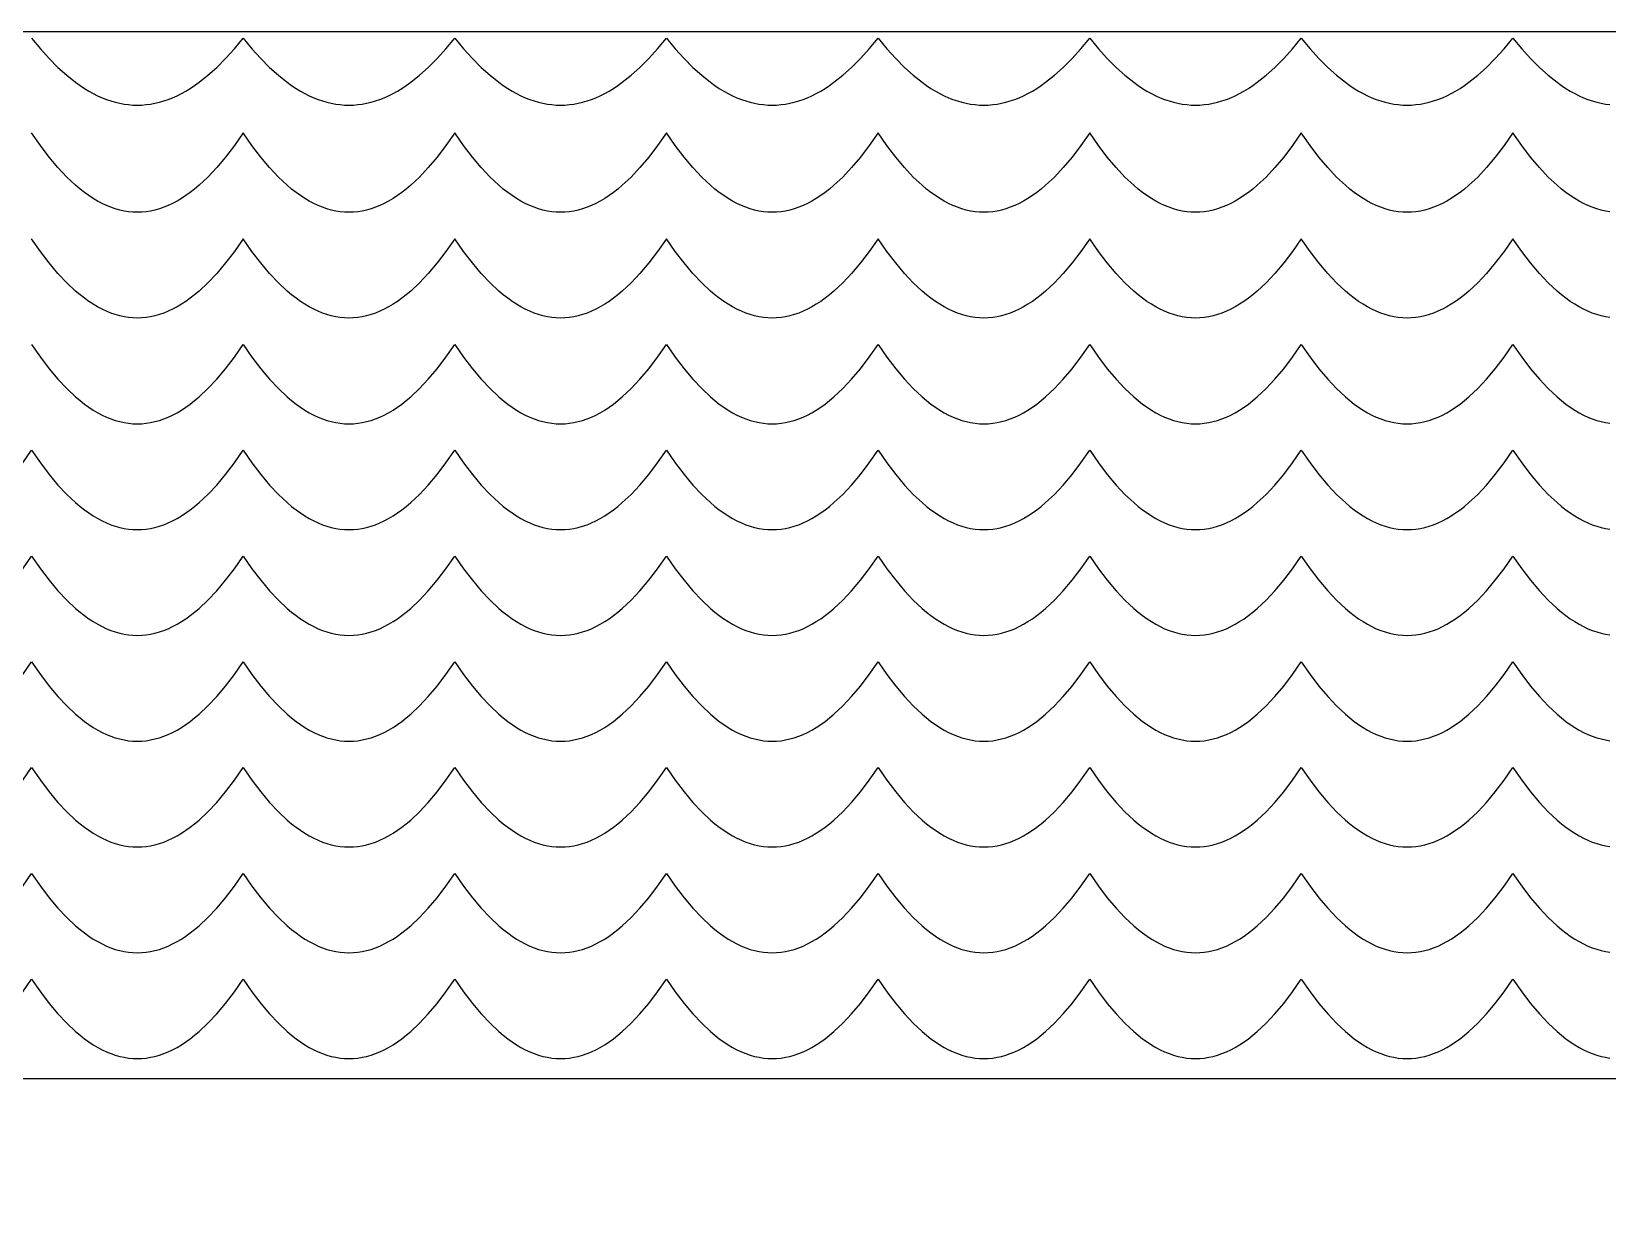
# Model space of a CAD drawing. Extents: x -831 to 1547, y -1426 to -385.
# Drawn here: x 133.8 to 200.9, y -806.3 to -755.9 of the extents above; entities that cross this region are included whole.
import ezdxf

# ---------------------------------------------------------------- set-up
doc = ezdxf.new("R2010")
doc.units = 0
doc.layers.add('CUT', color=18, linetype='CONTINUOUS')
doc.layers.add('ENGRAVE', color=1, linetype='CONTINUOUS')

msp = doc.modelspace()

# ---------------------------------------------------------------- linework, layer by layer
at = {"layer": 'CUT'}
msp.add_lwpolyline([(133.842, -800.452), (93.642, -800.452), (66.842, -800.452), (23.183, -800.452), (13.242, -806.259), (-67.158, -806.259), (-67.158, -755.894), (133.842, -755.894), (334.842, -755.894), (334.842, -806.26), (254.442, -806.259), (244.501, -800.452), (200.842, -800.452), (174.042, -800.452)], close=True, dxfattribs=at)
at = {"layer": 'ENGRAVE'}
for points in [[(133.842, -756.172), (134.217, -756.628), (134.592, -757.044), (134.967, -757.421), (135.342, -757.758), (135.717, -758.055), (135.904, -758.189), (136.092, -758.313), (136.279, -758.427), (136.467, -758.531), (136.654, -758.625), (136.842, -758.709), (137.029, -758.783), (137.217, -758.848), (137.404, -758.902), (137.592, -758.947), (137.779, -758.982), (137.967, -759.006), (138.154, -759.021), (138.342, -759.026), (138.529, -759.021), (138.717, -759.006), (138.904, -758.982), (139.092, -758.947), (139.279, -758.902), (139.467, -758.848), (139.654, -758.783), (139.842, -758.709), (140.029, -758.625), (140.217, -758.531), (140.404, -758.427), (140.592, -758.313), (140.779, -758.189), (140.967, -758.055), (141.342, -757.758), (141.717, -757.421), (142.092, -757.044), (142.467, -756.628), (142.842, -756.172), (143.217, -756.628), (143.592, -757.044), (143.967, -757.421), (144.342, -757.758), (144.717, -758.055), (144.904, -758.189), (145.092, -758.313), (145.279, -758.427), (145.467, -758.531), (145.654, -758.625), (145.842, -758.709), (146.029, -758.783), (146.217, -758.848), (146.404, -758.902), (146.592, -758.947), (146.779, -758.982), (146.967, -759.006), (147.154, -759.021), (147.342, -759.026), (147.529, -759.021), (147.717, -759.006), (147.904, -758.982), (148.092, -758.947), (148.279, -758.902), (148.467, -758.848), (148.654, -758.783), (148.842, -758.709), (149.029, -758.625), (149.217, -758.531), (149.404, -758.427), (149.592, -758.313), (149.779, -758.189), (149.967, -758.055), (150.342, -757.758), (150.717, -757.421), (151.092, -757.044), (151.467, -756.628), (151.842, -756.172), (152.217, -756.628), (152.592, -757.044), (152.967, -757.421), (153.342, -757.758), (153.717, -758.055), (153.904, -758.189), (154.092, -758.313), (154.279, -758.427), (154.467, -758.531), (154.654, -758.625), (154.842, -758.709), (155.029, -758.783), (155.217, -758.848), (155.404, -758.902), (155.592, -758.947), (155.779, -758.982), (155.967, -759.006), (156.154, -759.021), (156.342, -759.026), (156.529, -759.021), (156.717, -759.006), (156.904, -758.982), (157.092, -758.947), (157.279, -758.902), (157.467, -758.848), (157.654, -758.783), (157.842, -758.709), (158.029, -758.625), (158.217, -758.531), (158.404, -758.427), (158.592, -758.313), (158.779, -758.189), (158.967, -758.055), (159.342, -757.758), (159.717, -757.421), (160.092, -757.044), (160.467, -756.628), (160.842, -756.172), (161.217, -756.628), (161.592, -757.044), (161.967, -757.421), (162.342, -757.758), (162.717, -758.055), (162.904, -758.189), (163.092, -758.313), (163.279, -758.427), (163.467, -758.531), (163.654, -758.625), (163.842, -758.709), (164.029, -758.783), (164.217, -758.848), (164.404, -758.902), (164.592, -758.947), (164.779, -758.982), (164.967, -759.006), (165.154, -759.021), (165.342, -759.026), (165.529, -759.021), (165.717, -759.006), (165.904, -758.982), (166.092, -758.947), (166.279, -758.902), (166.467, -758.848), (166.654, -758.783), (166.842, -758.709), (167.029, -758.625), (167.217, -758.531), (167.404, -758.427), (167.592, -758.313), (167.779, -758.189), (167.967, -758.055), (168.342, -757.758), (168.717, -757.421), (169.092, -757.044), (169.467, -756.628), (169.842, -756.172), (170.217, -756.628), (170.592, -757.044), (170.967, -757.421), (171.342, -757.758), (171.717, -758.055), (171.904, -758.189), (172.092, -758.313), (172.279, -758.427), (172.467, -758.531), (172.654, -758.625), (172.842, -758.709), (173.029, -758.783), (173.217, -758.848), (173.404, -758.902), (173.592, -758.947), (173.779, -758.982), (173.967, -759.006), (174.154, -759.021), (174.342, -759.026), (174.529, -759.021), (174.717, -759.006), (174.904, -758.982), (175.092, -758.947), (175.279, -758.902), (175.467, -758.848), (175.654, -758.783), (175.842, -758.709), (176.029, -758.625), (176.217, -758.531), (176.404, -758.427), (176.592, -758.313), (176.779, -758.189), (176.967, -758.055), (177.342, -757.758), (177.717, -757.421), (178.092, -757.044), (178.467, -756.628), (178.842, -756.172), (179.217, -756.628), (179.592, -757.044), (179.967, -757.421), (180.342, -757.758), (180.717, -758.055), (180.904, -758.189), (181.092, -758.313), (181.279, -758.427), (181.467, -758.531), (181.654, -758.625), (181.842, -758.709), (182.029, -758.783), (182.217, -758.848), (182.404, -758.902), (182.592, -758.947), (182.779, -758.982), (182.967, -759.006), (183.154, -759.021), (183.342, -759.026), (183.529, -759.021), (183.717, -759.006), (183.904, -758.982), (184.092, -758.947), (184.279, -758.902), (184.467, -758.848), (184.654, -758.783), (184.842, -758.709), (185.029, -758.625), (185.217, -758.531), (185.404, -758.427), (185.592, -758.313), (185.779, -758.189), (185.967, -758.055), (186.342, -757.758), (186.717, -757.421), (187.092, -757.044), (187.467, -756.628), (187.842, -756.172), (188.217, -756.628), (188.592, -757.044), (188.967, -757.421), (189.342, -757.758), (189.717, -758.055), (189.904, -758.189), (190.092, -758.313), (190.279, -758.427), (190.467, -758.531), (190.654, -758.625), (190.842, -758.709), (191.029, -758.783), (191.217, -758.848), (191.404, -758.902), (191.592, -758.947), (191.779, -758.982), (191.967, -759.006), (192.154, -759.021), (192.342, -759.026), (192.529, -759.021), (192.717, -759.006), (192.904, -758.982), (193.092, -758.947), (193.279, -758.902), (193.467, -758.848), (193.654, -758.783), (193.842, -758.709), (194.029, -758.625), (194.217, -758.531), (194.404, -758.427), (194.592, -758.313), (194.779, -758.189), (194.967, -758.055), (195.342, -757.758), (195.717, -757.421), (196.092, -757.044), (196.467, -756.628), (196.842, -756.172), (197.217, -756.628), (197.592, -757.044), (197.967, -757.421), (198.342, -757.758), (198.717, -758.055), (198.904, -758.189), (199.092, -758.313), (199.279, -758.427), (199.467, -758.531), (199.654, -758.625), (199.842, -758.709), (200.029, -758.783), (200.217, -758.848), (200.404, -758.902), (200.592, -758.947), (200.779, -758.982), (200.967, -759.006)], [(200.967, -763.561), (200.779, -763.531), (200.592, -763.49), (200.404, -763.437), (200.217, -763.373), (200.029, -763.297), (199.842, -763.209), (199.654, -763.109), (199.467, -762.998), (199.279, -762.875), (199.092, -762.74), (198.904, -762.594), (198.717, -762.436), (198.342, -762.084), (197.967, -761.686), (197.592, -761.24), (197.217, -760.748), (196.842, -760.209), (196.467, -760.748), (196.092, -761.24), (195.717, -761.686), (195.342, -762.084), (194.967, -762.436), (194.779, -762.594), (194.592, -762.74), (194.404, -762.875), (194.217, -762.998), (194.029, -763.109), (193.842, -763.209), (193.654, -763.297), (193.467, -763.373), (193.279, -763.437), (193.092, -763.49), (192.904, -763.531), (192.717, -763.561), (192.529, -763.578), (192.342, -763.584), (192.154, -763.578), (191.967, -763.561), (191.779, -763.531), (191.592, -763.49), (191.404, -763.437), (191.217, -763.373), (191.029, -763.297), (190.842, -763.209), (190.654, -763.109), (190.467, -762.998), (190.279, -762.875), (190.092, -762.74), (189.904, -762.594), (189.717, -762.436), (189.342, -762.084), (188.967, -761.686), (188.592, -761.24), (188.217, -760.748), (187.842, -760.209), (187.467, -760.748), (187.092, -761.24), (186.717, -761.686), (186.342, -762.084), (185.967, -762.436), (185.779, -762.594), (185.592, -762.74), (185.404, -762.875), (185.217, -762.998), (185.029, -763.109), (184.842, -763.209), (184.654, -763.297), (184.467, -763.373), (184.279, -763.438), (184.092, -763.49), (183.904, -763.531), (183.717, -763.561), (183.529, -763.578), (183.342, -763.584), (183.154, -763.578), (182.967, -763.561), (182.779, -763.531), (182.592, -763.49), (182.404, -763.438), (182.217, -763.373), (182.029, -763.297), (181.842, -763.209), (181.654, -763.109), (181.467, -762.998), (181.279, -762.875), (181.092, -762.74), (180.904, -762.594), (180.717, -762.436), (180.342, -762.084), (179.967, -761.686), (179.592, -761.24), (179.217, -760.748), (178.842, -760.209), (178.467, -760.748), (178.092, -761.24), (177.717, -761.686), (177.342, -762.084), (176.967, -762.436), (176.779, -762.594), (176.592, -762.74), (176.404, -762.875), (176.217, -762.998), (176.029, -763.109), (175.842, -763.209), (175.654, -763.297), (175.467, -763.373), (175.279, -763.438), (175.092, -763.49), (174.904, -763.531), (174.717, -763.561), (174.529, -763.578), (174.342, -763.584), (174.154, -763.578), (173.967, -763.561), (173.779, -763.531), (173.592, -763.49), (173.404, -763.438), (173.217, -763.373), (173.029, -763.297), (172.842, -763.209), (172.654, -763.109), (172.467, -762.998), (172.279, -762.875), (172.092, -762.74), (171.904, -762.594), (171.717, -762.436), (171.342, -762.084), (170.967, -761.686), (170.592, -761.24), (170.217, -760.748), (169.842, -760.209), (169.467, -760.748), (169.092, -761.24), (168.717, -761.686), (168.342, -762.084), (167.967, -762.436), (167.779, -762.594), (167.592, -762.74), (167.404, -762.875), (167.217, -762.998), (167.029, -763.109), (166.842, -763.209), (166.654, -763.297), (166.467, -763.373), (166.279, -763.438), (166.092, -763.49), (165.904, -763.531), (165.717, -763.561), (165.529, -763.578), (165.342, -763.584), (165.154, -763.578), (164.967, -763.561), (164.779, -763.531), (164.592, -763.49), (164.404, -763.438), (164.217, -763.373), (164.029, -763.297), (163.842, -763.209), (163.654, -763.109), (163.467, -762.998), (163.279, -762.875), (163.092, -762.74), (162.904, -762.594), (162.717, -762.436), (162.342, -762.084), (161.967, -761.686), (161.592, -761.24), (161.217, -760.748), (160.842, -760.209), (160.467, -760.748), (160.092, -761.24), (159.717, -761.686), (159.342, -762.084), (158.967, -762.436), (158.779, -762.594), (158.592, -762.74), (158.404, -762.875), (158.217, -762.998), (158.029, -763.109), (157.842, -763.209), (157.654, -763.297), (157.467, -763.373), (157.279, -763.438), (157.092, -763.49), (156.904, -763.531), (156.717, -763.561), (156.529, -763.578), (156.342, -763.584), (156.154, -763.578), (155.967, -763.561), (155.779, -763.531), (155.592, -763.49), (155.404, -763.438), (155.217, -763.373), (155.029, -763.297), (154.842, -763.209), (154.654, -763.109), (154.467, -762.998), (154.279, -762.875), (154.092, -762.74), (153.904, -762.594), (153.717, -762.436), (153.342, -762.084), (152.967, -761.686), (152.592, -761.24), (152.217, -760.748), (151.842, -760.209), (151.467, -760.748), (151.092, -761.24), (150.717, -761.686), (150.342, -762.084), (149.967, -762.436), (149.779, -762.594), (149.592, -762.74), (149.404, -762.875), (149.217, -762.998), (149.029, -763.109), (148.842, -763.209), (148.654, -763.297), (148.467, -763.373), (148.279, -763.438), (148.092, -763.49), (147.904, -763.531), (147.717, -763.561), (147.529, -763.578), (147.342, -763.584), (147.154, -763.578), (146.967, -763.561), (146.779, -763.531), (146.592, -763.49), (146.404, -763.438), (146.217, -763.373), (146.029, -763.297), (145.842, -763.209), (145.654, -763.109), (145.467, -762.998), (145.279, -762.875), (145.092, -762.74), (144.904, -762.594), (144.717, -762.436), (144.342, -762.084), (143.967, -761.686), (143.592, -761.24), (143.217, -760.748), (142.842, -760.209), (142.467, -760.748), (142.092, -761.24), (141.717, -761.686), (141.342, -762.084), (140.967, -762.436), (140.779, -762.594), (140.592, -762.74), (140.404, -762.875), (140.217, -762.998), (140.029, -763.109), (139.842, -763.209), (139.654, -763.297), (139.467, -763.373), (139.279, -763.438), (139.092, -763.49), (138.904, -763.531), (138.717, -763.561), (138.529, -763.578), (138.342, -763.584), (138.154, -763.578), (137.967, -763.561), (137.779, -763.531), (137.592, -763.49), (137.404, -763.438), (137.217, -763.373), (137.029, -763.297), (136.842, -763.209), (136.654, -763.109), (136.467, -762.998), (136.279, -762.875), (136.092, -762.74), (135.904, -762.594), (135.717, -762.436), (135.342, -762.084), (134.967, -761.686), (134.592, -761.24), (134.217, -760.748), (133.842, -760.209)], [(200.967, -768.061), (200.779, -768.031), (200.592, -767.99), (200.404, -767.937), (200.217, -767.873), (200.029, -767.797), (199.842, -767.709), (199.654, -767.609), (199.467, -767.498), (199.279, -767.375), (199.092, -767.24), (198.904, -767.094), (198.717, -766.936), (198.342, -766.584), (197.967, -766.186), (197.592, -765.74), (197.217, -765.248), (196.842, -764.709), (196.467, -765.248), (196.092, -765.74), (195.717, -766.186), (195.342, -766.584), (194.967, -766.936), (194.779, -767.094), (194.592, -767.24), (194.404, -767.375), (194.217, -767.498), (194.029, -767.609), (193.842, -767.709), (193.654, -767.797), (193.467, -767.873), (193.279, -767.937), (193.092, -767.99), (192.904, -768.031), (192.717, -768.061), (192.529, -768.078), (192.342, -768.084), (192.154, -768.078), (191.967, -768.061), (191.779, -768.031), (191.592, -767.99), (191.404, -767.937), (191.217, -767.873), (191.029, -767.797), (190.842, -767.709), (190.654, -767.609), (190.467, -767.498), (190.279, -767.375), (190.092, -767.24), (189.904, -767.094), (189.717, -766.936), (189.342, -766.584), (188.967, -766.186), (188.592, -765.74), (188.217, -765.248), (187.842, -764.709), (187.467, -765.248), (187.092, -765.74), (186.717, -766.186), (186.342, -766.584), (185.967, -766.936), (185.779, -767.094), (185.592, -767.24), (185.404, -767.375), (185.217, -767.498), (185.029, -767.609), (184.842, -767.709), (184.654, -767.797), (184.467, -767.873), (184.279, -767.938), (184.092, -767.99), (183.904, -768.031), (183.717, -768.061), (183.529, -768.078), (183.342, -768.084), (183.154, -768.078), (182.967, -768.061), (182.779, -768.031), (182.592, -767.99), (182.404, -767.938), (182.217, -767.873), (182.029, -767.797), (181.842, -767.709), (181.654, -767.609), (181.467, -767.498), (181.279, -767.375), (181.092, -767.24), (180.904, -767.094), (180.717, -766.936), (180.342, -766.584), (179.967, -766.186), (179.592, -765.74), (179.217, -765.248), (178.842, -764.709), (178.467, -765.248), (178.092, -765.74), (177.717, -766.186), (177.342, -766.584), (176.967, -766.936), (176.779, -767.094), (176.592, -767.24), (176.404, -767.375), (176.217, -767.498), (176.029, -767.609), (175.842, -767.709), (175.654, -767.797), (175.467, -767.873), (175.279, -767.938), (175.092, -767.99), (174.904, -768.031), (174.717, -768.061), (174.529, -768.078), (174.342, -768.084), (174.154, -768.078), (173.967, -768.061), (173.779, -768.031), (173.592, -767.99), (173.404, -767.938), (173.217, -767.873), (173.029, -767.797), (172.842, -767.709), (172.654, -767.609), (172.467, -767.498), (172.279, -767.375), (172.092, -767.24), (171.904, -767.094), (171.717, -766.936), (171.342, -766.584), (170.967, -766.186), (170.592, -765.74), (170.217, -765.248), (169.842, -764.709), (169.467, -765.248), (169.092, -765.74), (168.717, -766.186), (168.342, -766.584), (167.967, -766.936), (167.779, -767.094), (167.592, -767.24), (167.404, -767.375), (167.217, -767.498), (167.029, -767.609), (166.842, -767.709), (166.654, -767.797), (166.467, -767.873), (166.279, -767.938), (166.092, -767.99), (165.904, -768.031), (165.717, -768.061), (165.529, -768.078), (165.342, -768.084), (165.154, -768.078), (164.967, -768.061), (164.779, -768.031), (164.592, -767.99), (164.404, -767.938), (164.217, -767.873), (164.029, -767.797), (163.842, -767.709), (163.654, -767.609), (163.467, -767.498), (163.279, -767.375), (163.092, -767.24), (162.904, -767.094), (162.717, -766.936), (162.342, -766.584), (161.967, -766.186), (161.592, -765.74), (161.217, -765.248), (160.842, -764.709), (160.467, -765.248), (160.092, -765.74), (159.717, -766.186), (159.342, -766.584), (158.967, -766.936), (158.779, -767.094), (158.592, -767.24), (158.404, -767.375), (158.217, -767.498), (158.029, -767.609), (157.842, -767.709), (157.654, -767.797), (157.467, -767.873), (157.279, -767.938), (157.092, -767.99), (156.904, -768.031), (156.717, -768.061), (156.529, -768.078), (156.342, -768.084), (156.154, -768.078), (155.967, -768.061), (155.779, -768.031), (155.592, -767.99), (155.404, -767.938), (155.217, -767.873), (155.029, -767.797), (154.842, -767.709), (154.654, -767.609), (154.467, -767.498), (154.279, -767.375), (154.092, -767.24), (153.904, -767.094), (153.717, -766.936), (153.342, -766.584), (152.967, -766.186), (152.592, -765.74), (152.217, -765.248), (151.842, -764.709), (151.467, -765.248), (151.092, -765.74), (150.717, -766.186), (150.342, -766.584), (149.967, -766.936), (149.779, -767.094), (149.592, -767.24), (149.404, -767.375), (149.217, -767.498), (149.029, -767.609), (148.842, -767.709), (148.654, -767.797), (148.467, -767.873), (148.279, -767.938), (148.092, -767.99), (147.904, -768.031), (147.717, -768.061), (147.529, -768.078), (147.342, -768.084), (147.154, -768.078), (146.967, -768.061), (146.779, -768.031), (146.592, -767.99), (146.404, -767.938), (146.217, -767.873), (146.029, -767.797), (145.842, -767.709), (145.654, -767.609), (145.467, -767.498), (145.279, -767.375), (145.092, -767.24), (144.904, -767.094), (144.717, -766.936), (144.342, -766.584), (143.967, -766.186), (143.592, -765.74), (143.217, -765.248), (142.842, -764.709), (142.467, -765.248), (142.092, -765.74), (141.717, -766.186), (141.342, -766.584), (140.967, -766.936), (140.779, -767.094), (140.592, -767.24), (140.404, -767.375), (140.217, -767.498), (140.029, -767.609), (139.842, -767.709), (139.654, -767.797), (139.467, -767.873), (139.279, -767.938), (139.092, -767.99), (138.904, -768.031), (138.717, -768.061), (138.529, -768.078), (138.342, -768.084), (138.154, -768.078), (137.967, -768.061), (137.779, -768.031), (137.592, -767.99), (137.404, -767.938), (137.217, -767.873), (137.029, -767.797), (136.842, -767.709), (136.654, -767.609), (136.467, -767.498), (136.279, -767.375), (136.092, -767.24), (135.904, -767.094), (135.717, -766.936), (135.342, -766.584), (134.967, -766.186), (134.592, -765.74), (134.217, -765.248), (133.842, -764.709)], [(133.842, -769.209), (134.217, -769.748), (134.592, -770.24), (134.967, -770.686), (135.342, -771.084), (135.717, -771.436), (135.905, -771.594), (136.092, -771.74), (136.28, -771.875), (136.467, -771.998), (136.655, -772.109), (136.842, -772.209), (137.03, -772.297), (137.217, -772.373), (137.405, -772.438), (137.592, -772.49), (137.78, -772.531), (137.967, -772.561), (138.155, -772.578), (138.342, -772.584), (138.53, -772.578), (138.717, -772.561), (138.905, -772.531), (139.092, -772.49), (139.28, -772.438), (139.467, -772.373), (139.655, -772.297), (139.842, -772.209), (140.03, -772.109), (140.217, -771.998), (140.405, -771.875), (140.592, -771.74), (140.78, -771.594), (140.967, -771.436), (141.342, -771.084), (141.717, -770.686), (142.092, -770.24), (142.467, -769.748), (142.842, -769.209), (143.217, -769.748), (143.592, -770.24), (143.967, -770.686), (144.342, -771.084), (144.717, -771.436), (144.905, -771.594), (145.092, -771.74), (145.28, -771.875), (145.467, -771.998), (145.655, -772.109), (145.842, -772.209), (146.03, -772.297), (146.217, -772.373), (146.405, -772.438), (146.592, -772.49), (146.78, -772.531), (146.967, -772.561), (147.155, -772.578), (147.342, -772.584), (147.53, -772.578), (147.717, -772.561), (147.905, -772.531), (148.092, -772.49), (148.28, -772.438), (148.467, -772.373), (148.655, -772.297), (148.842, -772.209), (149.03, -772.109), (149.217, -771.998), (149.405, -771.875), (149.592, -771.74), (149.78, -771.594), (149.967, -771.436), (150.342, -771.084), (150.717, -770.686), (151.092, -770.24), (151.467, -769.748), (151.842, -769.209), (152.217, -769.748), (152.592, -770.24), (152.967, -770.686), (153.342, -771.084), (153.717, -771.436), (153.905, -771.594), (154.092, -771.74), (154.28, -771.875), (154.467, -771.998), (154.655, -772.109), (154.842, -772.209), (155.03, -772.297), (155.217, -772.373), (155.405, -772.438), (155.592, -772.49), (155.78, -772.531), (155.967, -772.561), (156.155, -772.578), (156.342, -772.584), (156.53, -772.578), (156.717, -772.561), (156.905, -772.531), (157.092, -772.49), (157.28, -772.438), (157.467, -772.373), (157.655, -772.297), (157.842, -772.209), (158.03, -772.109), (158.217, -771.998), (158.405, -771.875), (158.592, -771.74), (158.78, -771.594), (158.967, -771.436), (159.342, -771.084), (159.717, -770.686), (160.092, -770.24), (160.467, -769.748), (160.842, -769.209), (161.217, -769.748), (161.592, -770.24), (161.967, -770.686), (162.342, -771.084), (162.717, -771.436), (162.905, -771.594), (163.092, -771.74), (163.28, -771.875), (163.467, -771.998), (163.655, -772.109), (163.842, -772.209), (164.03, -772.297), (164.217, -772.373), (164.405, -772.438), (164.592, -772.49), (164.78, -772.531), (164.967, -772.561), (165.155, -772.578), (165.342, -772.584), (165.53, -772.578), (165.717, -772.561), (165.905, -772.531), (166.092, -772.49), (166.28, -772.438), (166.467, -772.373), (166.655, -772.297), (166.842, -772.209), (167.03, -772.109), (167.217, -771.998), (167.405, -771.875), (167.592, -771.74), (167.78, -771.594), (167.967, -771.436), (168.342, -771.084), (168.717, -770.686), (169.092, -770.24), (169.467, -769.748), (169.842, -769.209), (170.217, -769.748), (170.592, -770.24), (170.967, -770.686), (171.342, -771.084), (171.717, -771.436), (171.905, -771.594), (172.092, -771.74), (172.28, -771.875), (172.467, -771.998), (172.655, -772.109), (172.842, -772.209), (173.03, -772.297), (173.217, -772.373), (173.405, -772.438), (173.592, -772.49), (173.78, -772.531), (173.967, -772.561), (174.155, -772.578), (174.342, -772.584), (174.53, -772.578), (174.717, -772.561), (174.905, -772.531), (175.092, -772.49), (175.28, -772.438), (175.467, -772.373), (175.655, -772.297), (175.842, -772.209), (176.03, -772.109), (176.217, -771.998), (176.405, -771.875), (176.592, -771.74), (176.78, -771.594), (176.967, -771.436), (177.342, -771.084), (177.717, -770.686), (178.092, -770.24), (178.467, -769.748), (178.842, -769.209), (179.217, -769.748), (179.592, -770.24), (179.967, -770.686), (180.342, -771.084), (180.717, -771.436), (180.905, -771.594), (181.092, -771.74), (181.28, -771.875), (181.467, -771.998), (181.655, -772.109), (181.842, -772.209), (182.03, -772.297), (182.217, -772.373), (182.405, -772.438), (182.592, -772.49), (182.78, -772.531), (182.967, -772.561), (183.155, -772.578), (183.342, -772.584), (183.529, -772.578), (183.717, -772.561), (183.904, -772.531), (184.092, -772.49), (184.28, -772.438), (184.467, -772.373), (184.655, -772.297), (184.842, -772.209), (185.03, -772.109), (185.217, -771.998), (185.405, -771.875), (185.592, -771.74), (185.78, -771.594), (185.967, -771.436), (186.342, -771.084), (186.717, -770.686), (187.092, -770.24), (187.467, -769.748), (187.842, -769.209), (188.217, -769.748), (188.592, -770.24), (188.967, -770.686), (189.342, -771.084), (189.717, -771.436), (189.904, -771.594), (190.092, -771.74), (190.28, -771.875), (190.467, -771.998), (190.655, -772.109), (190.842, -772.209), (191.03, -772.297), (191.217, -772.373), (191.405, -772.437), (191.592, -772.49), (191.78, -772.531), (191.967, -772.561), (192.155, -772.578), (192.342, -772.584), (192.529, -772.578), (192.717, -772.561), (192.904, -772.531), (193.092, -772.49), (193.28, -772.437), (193.467, -772.373), (193.655, -772.297), (193.842, -772.209), (194.03, -772.109), (194.217, -771.998), (194.405, -771.875), (194.592, -771.74), (194.78, -771.594), (194.967, -771.436), (195.342, -771.084), (195.717, -770.686), (196.092, -770.24), (196.467, -769.748), (196.842, -769.209), (197.217, -769.748), (197.592, -770.24), (197.967, -770.686), (198.342, -771.084), (198.717, -771.436), (198.904, -771.594), (199.092, -771.74), (199.28, -771.875), (199.467, -771.998), (199.655, -772.109), (199.842, -772.209), (200.03, -772.297), (200.217, -772.373), (200.405, -772.437), (200.592, -772.49), (200.78, -772.531), (200.967, -772.561)], [(133.467, -774.248), (133.842, -773.709), (134.217, -774.248), (134.592, -774.74), (134.967, -775.186), (135.342, -775.584), (135.717, -775.936), (135.905, -776.094), (136.092, -776.24), (136.28, -776.375), (136.467, -776.498), (136.655, -776.609), (136.842, -776.709), (137.03, -776.797), (137.217, -776.873), (137.405, -776.938), (137.592, -776.99), (137.78, -777.031), (137.967, -777.061), (138.155, -777.078), (138.342, -777.084), (138.53, -777.078), (138.717, -777.061), (138.905, -777.031), (139.092, -776.99), (139.28, -776.938), (139.467, -776.873), (139.655, -776.797), (139.842, -776.709), (140.03, -776.609), (140.217, -776.498), (140.405, -776.375), (140.592, -776.24), (140.78, -776.094), (140.967, -775.936), (141.342, -775.584), (141.717, -775.186), (142.092, -774.74), (142.467, -774.248), (142.842, -773.709), (143.217, -774.248), (143.592, -774.74), (143.967, -775.186), (144.342, -775.584), (144.717, -775.936), (144.905, -776.094), (145.092, -776.24), (145.28, -776.375), (145.467, -776.498), (145.655, -776.609), (145.842, -776.709), (146.03, -776.797), (146.217, -776.873), (146.405, -776.938), (146.592, -776.99), (146.78, -777.031), (146.967, -777.061), (147.155, -777.078), (147.342, -777.084), (147.53, -777.078), (147.717, -777.061), (147.905, -777.031), (148.092, -776.99), (148.28, -776.938), (148.467, -776.873), (148.655, -776.797), (148.842, -776.709), (149.03, -776.609), (149.217, -776.498), (149.405, -776.375), (149.592, -776.24), (149.78, -776.094), (149.967, -775.936), (150.342, -775.584), (150.717, -775.186), (151.092, -774.74), (151.467, -774.248), (151.842, -773.709), (152.217, -774.248), (152.592, -774.74), (152.967, -775.186), (153.342, -775.584), (153.717, -775.936), (153.905, -776.094), (154.092, -776.24), (154.28, -776.375), (154.467, -776.498), (154.655, -776.609), (154.842, -776.709), (155.03, -776.797), (155.217, -776.873), (155.405, -776.938), (155.592, -776.99), (155.78, -777.031), (155.967, -777.061), (156.155, -777.078), (156.342, -777.084), (156.53, -777.078), (156.717, -777.061), (156.905, -777.031), (157.092, -776.99), (157.28, -776.938), (157.467, -776.873), (157.655, -776.797), (157.842, -776.709), (158.03, -776.609), (158.217, -776.498), (158.405, -776.375), (158.592, -776.24), (158.78, -776.094), (158.967, -775.936), (159.342, -775.584), (159.717, -775.186), (160.092, -774.74), (160.467, -774.248), (160.842, -773.709), (161.217, -774.248), (161.592, -774.74), (161.967, -775.186), (162.342, -775.584), (162.717, -775.936), (162.905, -776.094), (163.092, -776.24), (163.28, -776.375), (163.467, -776.498), (163.655, -776.609), (163.842, -776.709), (164.03, -776.797), (164.217, -776.873), (164.405, -776.938), (164.592, -776.99), (164.78, -777.031), (164.967, -777.061), (165.155, -777.078), (165.342, -777.084), (165.53, -777.078), (165.717, -777.061), (165.905, -777.031), (166.092, -776.99), (166.28, -776.938), (166.467, -776.873), (166.655, -776.797), (166.842, -776.709), (167.03, -776.609), (167.217, -776.498), (167.405, -776.375), (167.592, -776.24), (167.78, -776.094), (167.967, -775.936), (168.342, -775.584), (168.717, -775.186), (169.092, -774.74), (169.467, -774.248), (169.842, -773.709), (170.217, -774.248), (170.592, -774.74), (170.967, -775.186), (171.342, -775.584), (171.717, -775.936), (171.905, -776.094), (172.092, -776.24), (172.28, -776.375), (172.467, -776.498), (172.655, -776.609), (172.842, -776.709), (173.03, -776.797), (173.217, -776.873), (173.405, -776.938), (173.592, -776.99), (173.78, -777.031), (173.967, -777.061), (174.155, -777.078), (174.342, -777.084), (174.53, -777.078), (174.717, -777.061), (174.905, -777.031), (175.092, -776.99), (175.28, -776.938), (175.467, -776.873), (175.655, -776.797), (175.842, -776.709), (176.03, -776.609), (176.217, -776.498), (176.405, -776.375), (176.592, -776.24), (176.78, -776.094), (176.967, -775.936), (177.342, -775.584), (177.717, -775.186), (178.092, -774.74), (178.467, -774.248), (178.842, -773.709), (179.217, -774.248), (179.592, -774.74), (179.967, -775.186), (180.342, -775.584), (180.717, -775.936), (180.905, -776.094), (181.092, -776.24), (181.28, -776.375), (181.467, -776.498), (181.655, -776.609), (181.842, -776.709), (182.03, -776.797), (182.217, -776.873), (182.405, -776.938), (182.592, -776.99), (182.78, -777.031), (182.967, -777.061), (183.155, -777.078), (183.342, -777.084), (183.529, -777.078), (183.717, -777.061), (183.904, -777.031), (184.092, -776.99), (184.28, -776.938), (184.467, -776.873), (184.655, -776.797), (184.842, -776.709), (185.03, -776.609), (185.217, -776.498), (185.405, -776.375), (185.592, -776.24), (185.78, -776.094), (185.967, -775.936), (186.342, -775.584), (186.717, -775.186), (187.092, -774.74), (187.467, -774.248), (187.842, -773.709), (188.217, -774.248), (188.592, -774.74), (188.967, -775.186), (189.342, -775.584), (189.717, -775.936), (189.904, -776.094), (190.092, -776.24), (190.28, -776.375), (190.467, -776.498), (190.655, -776.609), (190.842, -776.709), (191.03, -776.797), (191.217, -776.873), (191.405, -776.938), (191.592, -776.99), (191.78, -777.031), (191.967, -777.061), (192.155, -777.078), (192.342, -777.084), (192.529, -777.078), (192.717, -777.061), (192.904, -777.031), (193.092, -776.99), (193.28, -776.938), (193.467, -776.873), (193.655, -776.797), (193.842, -776.709), (194.03, -776.609), (194.217, -776.498), (194.405, -776.375), (194.592, -776.24), (194.78, -776.094), (194.967, -775.936), (195.342, -775.584), (195.717, -775.186), (196.092, -774.74), (196.467, -774.248), (196.842, -773.709), (197.217, -774.248), (197.592, -774.74), (197.967, -775.186), (198.342, -775.584), (198.717, -775.936), (198.904, -776.094), (199.092, -776.24), (199.28, -776.375), (199.467, -776.498), (199.655, -776.609), (199.842, -776.709), (200.03, -776.797), (200.217, -776.873), (200.405, -776.937), (200.592, -776.99), (200.78, -777.031), (200.967, -777.061)], [(133.467, -778.748), (133.842, -778.209), (134.217, -778.748), (134.592, -779.24), (134.967, -779.686), (135.342, -780.084), (135.717, -780.436), (135.905, -780.594), (136.092, -780.74), (136.28, -780.875), (136.467, -780.998), (136.655, -781.109), (136.842, -781.209), (137.03, -781.297), (137.217, -781.373), (137.405, -781.438), (137.592, -781.49), (137.78, -781.531), (137.967, -781.561), (138.155, -781.578), (138.342, -781.584), (138.53, -781.578), (138.717, -781.561), (138.905, -781.531), (139.092, -781.49), (139.28, -781.438), (139.467, -781.373), (139.655, -781.297), (139.842, -781.209), (140.03, -781.109), (140.217, -780.998), (140.405, -780.875), (140.592, -780.74), (140.78, -780.594), (140.967, -780.436), (141.342, -780.084), (141.717, -779.686), (142.092, -779.24), (142.467, -778.748), (142.842, -778.209), (143.217, -778.748), (143.592, -779.24), (143.967, -779.686), (144.342, -780.084), (144.717, -780.436), (144.905, -780.594), (145.092, -780.74), (145.28, -780.875), (145.467, -780.998), (145.655, -781.109), (145.842, -781.209), (146.03, -781.297), (146.217, -781.373), (146.405, -781.438), (146.592, -781.49), (146.78, -781.531), (146.967, -781.561), (147.155, -781.578), (147.342, -781.584), (147.53, -781.578), (147.717, -781.561), (147.905, -781.531), (148.092, -781.49), (148.28, -781.438), (148.467, -781.373), (148.655, -781.297), (148.842, -781.209), (149.03, -781.109), (149.217, -780.998), (149.405, -780.875), (149.592, -780.74), (149.78, -780.594), (149.967, -780.436), (150.342, -780.084), (150.717, -779.686), (151.092, -779.24), (151.467, -778.748), (151.842, -778.209), (152.217, -778.748), (152.592, -779.24), (152.967, -779.686), (153.342, -780.084), (153.717, -780.436), (153.905, -780.594), (154.092, -780.74), (154.28, -780.875), (154.467, -780.998), (154.655, -781.109), (154.842, -781.209), (155.03, -781.297), (155.217, -781.373), (155.405, -781.438), (155.592, -781.49), (155.78, -781.531), (155.967, -781.561), (156.155, -781.578), (156.342, -781.584), (156.53, -781.578), (156.717, -781.561), (156.905, -781.531), (157.092, -781.49), (157.28, -781.438), (157.467, -781.373), (157.655, -781.297), (157.842, -781.209), (158.03, -781.109), (158.217, -780.998), (158.405, -780.875), (158.592, -780.74), (158.78, -780.594), (158.967, -780.436), (159.342, -780.084), (159.717, -779.686), (160.092, -779.24), (160.467, -778.748), (160.842, -778.209), (161.217, -778.748), (161.592, -779.24), (161.967, -779.686), (162.342, -780.084), (162.717, -780.436), (162.905, -780.594), (163.092, -780.74), (163.28, -780.875), (163.467, -780.998), (163.655, -781.109), (163.842, -781.209), (164.03, -781.297), (164.217, -781.373), (164.405, -781.438), (164.592, -781.49), (164.78, -781.531), (164.967, -781.561), (165.155, -781.578), (165.342, -781.584), (165.53, -781.578), (165.717, -781.561), (165.905, -781.531), (166.092, -781.49), (166.28, -781.438), (166.467, -781.373), (166.655, -781.297), (166.842, -781.209), (167.03, -781.109), (167.217, -780.998), (167.405, -780.875), (167.592, -780.74), (167.78, -780.594), (167.967, -780.436), (168.342, -780.084), (168.717, -779.686), (169.092, -779.24), (169.467, -778.748), (169.842, -778.209), (170.217, -778.748), (170.592, -779.24), (170.967, -779.686), (171.342, -780.084), (171.717, -780.436), (171.905, -780.594), (172.092, -780.74), (172.28, -780.875), (172.467, -780.998), (172.655, -781.109), (172.842, -781.209), (173.03, -781.297), (173.217, -781.373), (173.405, -781.438), (173.592, -781.49), (173.78, -781.531), (173.967, -781.561), (174.155, -781.578), (174.342, -781.584), (174.53, -781.578), (174.717, -781.561), (174.905, -781.531), (175.092, -781.49), (175.28, -781.438), (175.467, -781.373), (175.655, -781.297), (175.842, -781.209), (176.03, -781.109), (176.217, -780.998), (176.405, -780.875), (176.592, -780.74), (176.78, -780.594), (176.967, -780.436), (177.342, -780.084), (177.717, -779.686), (178.092, -779.24), (178.467, -778.748), (178.842, -778.209), (179.217, -778.748), (179.592, -779.24), (179.967, -779.686), (180.342, -780.084), (180.717, -780.436), (180.905, -780.594), (181.092, -780.74), (181.28, -780.875), (181.467, -780.998), (181.655, -781.109), (181.842, -781.209), (182.03, -781.297), (182.217, -781.373), (182.405, -781.438), (182.592, -781.49), (182.78, -781.531), (182.967, -781.561), (183.155, -781.578), (183.342, -781.584), (183.529, -781.578), (183.717, -781.561), (183.904, -781.531), (184.092, -781.49), (184.28, -781.438), (184.467, -781.373), (184.655, -781.297), (184.842, -781.209), (185.03, -781.109), (185.217, -780.998), (185.405, -780.875), (185.592, -780.74), (185.78, -780.594), (185.967, -780.436), (186.342, -780.084), (186.717, -779.686), (187.092, -779.24), (187.467, -778.748), (187.842, -778.209), (188.217, -778.748), (188.592, -779.24), (188.967, -779.686), (189.342, -780.084), (189.717, -780.436), (189.904, -780.594), (190.092, -780.74), (190.28, -780.875), (190.467, -780.998), (190.655, -781.109), (190.842, -781.209), (191.03, -781.297), (191.217, -781.373), (191.405, -781.438), (191.592, -781.49), (191.78, -781.531), (191.967, -781.561), (192.155, -781.578), (192.342, -781.584), (192.529, -781.578), (192.717, -781.561), (192.904, -781.531), (193.092, -781.49), (193.28, -781.438), (193.467, -781.373), (193.655, -781.297), (193.842, -781.209), (194.03, -781.109), (194.217, -780.998), (194.405, -780.875), (194.592, -780.74), (194.78, -780.594), (194.967, -780.436), (195.342, -780.084), (195.717, -779.686), (196.092, -779.24), (196.467, -778.748), (196.842, -778.209), (197.217, -778.748), (197.592, -779.24), (197.967, -779.686), (198.342, -780.084), (198.717, -780.436), (198.904, -780.594), (199.092, -780.74), (199.28, -780.875), (199.467, -780.998), (199.655, -781.109), (199.842, -781.209), (200.03, -781.297), (200.217, -781.373), (200.405, -781.437), (200.592, -781.49), (200.78, -781.531), (200.967, -781.561)], [(133.467, -783.248), (133.842, -782.709), (134.217, -783.248), (134.592, -783.74), (134.967, -784.186), (135.342, -784.584), (135.717, -784.936), (135.905, -785.094), (136.092, -785.24), (136.28, -785.375), (136.467, -785.498), (136.655, -785.609), (136.842, -785.709), (137.03, -785.797), (137.217, -785.873), (137.405, -785.938), (137.592, -785.99), (137.78, -786.031), (137.967, -786.061), (138.155, -786.078), (138.342, -786.084), (138.53, -786.078), (138.717, -786.061), (138.905, -786.031), (139.092, -785.99), (139.28, -785.938), (139.467, -785.873), (139.655, -785.797), (139.842, -785.709), (140.03, -785.609), (140.217, -785.498), (140.405, -785.375), (140.592, -785.24), (140.78, -785.094), (140.967, -784.936), (141.342, -784.584), (141.717, -784.186), (142.092, -783.74), (142.467, -783.248), (142.842, -782.709), (143.217, -783.248), (143.592, -783.74), (143.967, -784.186), (144.342, -784.584), (144.717, -784.936), (144.905, -785.094), (145.092, -785.24), (145.28, -785.375), (145.467, -785.498), (145.655, -785.609), (145.842, -785.709), (146.03, -785.797), (146.217, -785.873), (146.405, -785.938), (146.592, -785.99), (146.78, -786.031), (146.967, -786.061), (147.155, -786.078), (147.342, -786.084), (147.53, -786.078), (147.717, -786.061), (147.905, -786.031), (148.092, -785.99), (148.28, -785.938), (148.467, -785.873), (148.655, -785.797), (148.842, -785.709), (149.03, -785.609), (149.217, -785.498), (149.405, -785.375), (149.592, -785.24), (149.78, -785.094), (149.967, -784.936), (150.342, -784.584), (150.717, -784.186), (151.092, -783.74), (151.467, -783.248), (151.842, -782.709), (152.217, -783.248), (152.592, -783.74), (152.967, -784.186), (153.342, -784.584), (153.717, -784.936), (153.905, -785.094), (154.092, -785.24), (154.28, -785.375), (154.467, -785.498), (154.655, -785.609), (154.842, -785.709), (155.03, -785.797), (155.217, -785.873), (155.405, -785.938), (155.592, -785.99), (155.78, -786.031), (155.967, -786.061), (156.155, -786.078), (156.342, -786.084), (156.53, -786.078), (156.717, -786.061), (156.905, -786.031), (157.092, -785.99), (157.28, -785.938), (157.467, -785.873), (157.655, -785.797), (157.842, -785.709), (158.03, -785.609), (158.217, -785.498), (158.405, -785.375), (158.592, -785.24), (158.78, -785.094), (158.967, -784.936), (159.342, -784.584), (159.717, -784.186), (160.092, -783.74), (160.467, -783.248), (160.842, -782.709), (161.217, -783.248), (161.592, -783.74), (161.967, -784.186), (162.342, -784.584), (162.717, -784.936), (162.905, -785.094), (163.092, -785.24), (163.28, -785.375), (163.467, -785.498), (163.655, -785.609), (163.842, -785.709), (164.03, -785.797), (164.217, -785.873), (164.405, -785.938), (164.592, -785.99), (164.78, -786.031), (164.967, -786.061), (165.155, -786.078), (165.342, -786.084), (165.53, -786.078), (165.717, -786.061), (165.905, -786.031), (166.092, -785.99), (166.28, -785.938), (166.467, -785.873), (166.655, -785.797), (166.842, -785.709), (167.03, -785.609), (167.217, -785.498), (167.405, -785.375), (167.592, -785.24), (167.78, -785.094), (167.967, -784.936), (168.342, -784.584), (168.717, -784.186), (169.092, -783.74), (169.467, -783.248), (169.842, -782.709), (170.217, -783.248), (170.592, -783.74), (170.967, -784.186), (171.342, -784.584), (171.717, -784.936), (171.905, -785.094), (172.092, -785.24), (172.28, -785.375), (172.467, -785.498), (172.655, -785.609), (172.842, -785.709), (173.03, -785.797), (173.217, -785.873), (173.405, -785.938), (173.592, -785.99), (173.78, -786.031), (173.967, -786.061), (174.155, -786.078), (174.342, -786.084), (174.53, -786.078), (174.717, -786.061), (174.905, -786.031), (175.092, -785.99), (175.28, -785.938), (175.467, -785.873), (175.655, -785.797), (175.842, -785.709), (176.03, -785.609), (176.217, -785.498), (176.405, -785.375), (176.592, -785.24), (176.78, -785.094), (176.967, -784.936), (177.342, -784.584), (177.717, -784.186), (178.092, -783.74), (178.467, -783.248), (178.842, -782.709), (179.217, -783.248), (179.592, -783.74), (179.967, -784.186), (180.342, -784.584), (180.717, -784.936), (180.905, -785.094), (181.092, -785.24), (181.28, -785.375), (181.467, -785.498), (181.655, -785.609), (181.842, -785.709), (182.03, -785.797), (182.217, -785.873), (182.405, -785.938), (182.592, -785.99), (182.78, -786.031), (182.967, -786.061), (183.155, -786.078), (183.342, -786.084), (183.529, -786.078), (183.717, -786.061), (183.904, -786.031), (184.092, -785.99), (184.28, -785.938), (184.467, -785.873), (184.655, -785.797), (184.842, -785.709), (185.03, -785.609), (185.217, -785.498), (185.405, -785.375), (185.592, -785.24), (185.78, -785.094), (185.967, -784.936), (186.342, -784.584), (186.717, -784.186), (187.092, -783.74), (187.467, -783.248), (187.842, -782.709), (188.217, -783.248), (188.592, -783.74), (188.967, -784.186), (189.342, -784.584), (189.717, -784.936), (189.904, -785.094), (190.092, -785.24), (190.28, -785.375), (190.467, -785.498), (190.655, -785.609), (190.842, -785.709), (191.03, -785.797), (191.217, -785.873), (191.405, -785.938), (191.592, -785.99), (191.78, -786.031), (191.967, -786.061), (192.155, -786.078), (192.342, -786.084), (192.529, -786.078), (192.717, -786.061), (192.904, -786.031), (193.092, -785.99), (193.28, -785.938), (193.467, -785.873), (193.655, -785.797), (193.842, -785.709), (194.03, -785.609), (194.217, -785.498), (194.405, -785.375), (194.592, -785.24), (194.78, -785.094), (194.967, -784.936), (195.342, -784.584), (195.717, -784.186), (196.092, -783.74), (196.467, -783.248), (196.842, -782.709), (197.217, -783.248), (197.592, -783.74), (197.967, -784.186), (198.342, -784.584), (198.717, -784.936), (198.904, -785.094), (199.092, -785.24), (199.28, -785.375), (199.467, -785.498), (199.655, -785.609), (199.842, -785.709), (200.03, -785.797), (200.217, -785.873), (200.405, -785.937), (200.592, -785.99), (200.78, -786.031), (200.967, -786.061)], [(133.467, -787.748), (133.842, -787.209), (134.217, -787.748), (134.592, -788.24), (134.967, -788.686), (135.342, -789.084), (135.717, -789.436), (135.905, -789.594), (136.092, -789.74), (136.28, -789.875), (136.467, -789.998), (136.655, -790.109), (136.842, -790.209), (137.03, -790.297), (137.217, -790.373), (137.405, -790.438), (137.592, -790.49), (137.78, -790.531), (137.967, -790.561), (138.155, -790.578), (138.342, -790.584), (138.53, -790.578), (138.717, -790.561), (138.905, -790.531), (139.092, -790.49), (139.28, -790.438), (139.467, -790.373), (139.655, -790.297), (139.842, -790.209), (140.03, -790.109), (140.217, -789.998), (140.405, -789.875), (140.592, -789.74), (140.78, -789.594), (140.967, -789.436), (141.342, -789.084), (141.717, -788.686), (142.092, -788.24), (142.467, -787.748), (142.842, -787.209), (143.217, -787.748), (143.592, -788.24), (143.967, -788.686), (144.342, -789.084), (144.717, -789.436), (144.905, -789.594), (145.092, -789.74), (145.28, -789.875), (145.467, -789.998), (145.655, -790.109), (145.842, -790.209), (146.03, -790.297), (146.217, -790.373), (146.405, -790.438), (146.592, -790.49), (146.78, -790.531), (146.967, -790.561), (147.155, -790.578), (147.342, -790.584), (147.53, -790.578), (147.717, -790.561), (147.905, -790.531), (148.092, -790.49), (148.28, -790.438), (148.467, -790.373), (148.655, -790.297), (148.842, -790.209), (149.03, -790.109), (149.217, -789.998), (149.405, -789.875), (149.592, -789.74), (149.78, -789.594), (149.967, -789.436), (150.342, -789.084), (150.717, -788.686), (151.092, -788.24), (151.467, -787.748), (151.842, -787.209), (152.217, -787.748), (152.592, -788.24), (152.967, -788.686), (153.342, -789.084), (153.717, -789.436), (153.905, -789.594), (154.092, -789.74), (154.28, -789.875), (154.467, -789.998), (154.655, -790.109), (154.842, -790.209), (155.03, -790.297), (155.217, -790.373), (155.405, -790.438), (155.592, -790.49), (155.78, -790.531), (155.967, -790.561), (156.155, -790.578), (156.342, -790.584), (156.53, -790.578), (156.717, -790.561), (156.905, -790.531), (157.092, -790.49), (157.28, -790.438), (157.467, -790.373), (157.655, -790.297), (157.842, -790.209), (158.03, -790.109), (158.217, -789.998), (158.405, -789.875), (158.592, -789.74), (158.78, -789.594), (158.967, -789.436), (159.342, -789.084), (159.717, -788.686), (160.092, -788.24), (160.467, -787.748), (160.842, -787.209), (161.217, -787.748), (161.592, -788.24), (161.967, -788.686), (162.342, -789.084), (162.717, -789.436), (162.905, -789.594), (163.092, -789.74), (163.28, -789.875), (163.467, -789.998), (163.655, -790.109), (163.842, -790.209), (164.03, -790.297), (164.217, -790.373), (164.405, -790.438), (164.592, -790.49), (164.78, -790.531), (164.967, -790.561), (165.155, -790.578), (165.342, -790.584), (165.53, -790.578), (165.717, -790.561), (165.905, -790.531), (166.092, -790.49), (166.28, -790.438), (166.467, -790.373), (166.655, -790.297), (166.842, -790.209), (167.03, -790.109), (167.217, -789.998), (167.405, -789.875), (167.592, -789.74), (167.78, -789.594), (167.967, -789.436), (168.342, -789.084), (168.717, -788.686), (169.092, -788.24), (169.467, -787.748), (169.842, -787.209), (170.217, -787.748), (170.592, -788.24), (170.967, -788.686), (171.342, -789.084), (171.717, -789.436), (171.905, -789.594), (172.092, -789.74), (172.28, -789.875), (172.467, -789.998), (172.655, -790.109), (172.842, -790.209), (173.03, -790.297), (173.217, -790.373), (173.405, -790.438), (173.592, -790.49), (173.78, -790.531), (173.967, -790.561), (174.155, -790.578), (174.342, -790.584), (174.53, -790.578), (174.717, -790.561), (174.905, -790.531), (175.092, -790.49), (175.28, -790.438), (175.467, -790.373), (175.655, -790.297), (175.842, -790.209), (176.03, -790.109), (176.217, -789.998), (176.405, -789.875), (176.592, -789.74), (176.78, -789.594), (176.967, -789.436), (177.342, -789.084), (177.717, -788.686), (178.092, -788.24), (178.467, -787.748), (178.842, -787.209), (179.217, -787.748), (179.592, -788.24), (179.967, -788.686), (180.342, -789.084), (180.717, -789.436), (180.905, -789.594), (181.092, -789.74), (181.28, -789.875), (181.467, -789.998), (181.655, -790.109), (181.842, -790.209), (182.03, -790.297), (182.217, -790.373), (182.405, -790.438), (182.592, -790.49), (182.78, -790.531), (182.967, -790.561), (183.155, -790.578), (183.342, -790.584), (183.529, -790.578), (183.717, -790.561), (183.904, -790.531), (184.092, -790.49), (184.28, -790.438), (184.467, -790.373), (184.655, -790.297), (184.842, -790.209), (185.03, -790.109), (185.217, -789.998), (185.405, -789.875), (185.592, -789.74), (185.78, -789.594), (185.967, -789.436), (186.342, -789.084), (186.717, -788.686), (187.092, -788.24), (187.467, -787.748), (187.842, -787.209), (188.217, -787.748), (188.592, -788.24), (188.967, -788.686), (189.342, -789.084), (189.717, -789.436), (189.904, -789.594), (190.092, -789.74), (190.28, -789.875), (190.467, -789.998), (190.655, -790.109), (190.842, -790.209), (191.03, -790.297), (191.217, -790.373), (191.405, -790.437), (191.592, -790.49), (191.78, -790.531), (191.967, -790.561), (192.155, -790.578), (192.342, -790.584), (192.529, -790.578), (192.717, -790.561), (192.904, -790.531), (193.092, -790.49), (193.28, -790.438), (193.467, -790.373), (193.655, -790.297), (193.842, -790.209), (194.03, -790.109), (194.217, -789.998), (194.405, -789.875), (194.592, -789.74), (194.78, -789.594), (194.967, -789.436), (195.342, -789.084), (195.717, -788.686), (196.092, -788.24), (196.467, -787.748), (196.842, -787.209), (197.217, -787.748), (197.592, -788.24), (197.967, -788.686), (198.342, -789.084), (198.717, -789.436), (198.904, -789.594), (199.092, -789.74), (199.28, -789.875), (199.467, -789.998), (199.655, -790.109), (199.842, -790.209), (200.03, -790.297), (200.217, -790.373), (200.405, -790.437), (200.592, -790.49), (200.78, -790.531), (200.967, -790.561)], [(133.467, -792.248), (133.842, -791.709), (134.217, -792.248), (134.592, -792.74), (134.967, -793.186), (135.342, -793.584), (135.717, -793.936), (135.905, -794.094), (136.092, -794.24), (136.28, -794.375), (136.467, -794.498), (136.655, -794.609), (136.842, -794.709), (137.03, -794.797), (137.217, -794.873), (137.405, -794.938), (137.592, -794.99), (137.78, -795.031), (137.967, -795.061), (138.155, -795.078), (138.342, -795.084), (138.53, -795.078), (138.717, -795.061), (138.905, -795.031), (139.092, -794.99), (139.28, -794.938), (139.467, -794.873), (139.655, -794.797), (139.842, -794.709), (140.03, -794.609), (140.217, -794.498), (140.405, -794.375), (140.592, -794.24), (140.78, -794.094), (140.967, -793.936), (141.342, -793.584), (141.717, -793.186), (142.092, -792.74), (142.467, -792.248), (142.842, -791.709), (143.217, -792.248), (143.592, -792.74), (143.967, -793.186), (144.342, -793.584), (144.717, -793.936), (144.905, -794.094), (145.092, -794.24), (145.28, -794.375), (145.467, -794.498), (145.655, -794.609), (145.842, -794.709), (146.03, -794.797), (146.217, -794.873), (146.405, -794.938), (146.592, -794.99), (146.78, -795.031), (146.967, -795.061), (147.155, -795.078), (147.342, -795.084), (147.53, -795.078), (147.717, -795.061), (147.905, -795.031), (148.092, -794.99), (148.28, -794.938), (148.467, -794.873), (148.655, -794.797), (148.842, -794.709), (149.03, -794.609), (149.217, -794.498), (149.405, -794.375), (149.592, -794.24), (149.78, -794.094), (149.967, -793.936), (150.342, -793.584), (150.717, -793.186), (151.092, -792.74), (151.467, -792.248), (151.842, -791.709), (152.217, -792.248), (152.592, -792.74), (152.967, -793.186), (153.342, -793.584), (153.717, -793.936), (153.905, -794.094), (154.092, -794.24), (154.28, -794.375), (154.467, -794.498), (154.655, -794.609), (154.842, -794.709), (155.03, -794.797), (155.217, -794.873), (155.405, -794.938), (155.592, -794.99), (155.78, -795.031), (155.967, -795.061), (156.155, -795.078), (156.342, -795.084), (156.53, -795.078), (156.717, -795.061), (156.905, -795.031), (157.092, -794.99), (157.28, -794.938), (157.467, -794.873), (157.655, -794.797), (157.842, -794.709), (158.03, -794.609), (158.217, -794.498), (158.405, -794.375), (158.592, -794.24), (158.78, -794.094), (158.967, -793.936), (159.342, -793.584), (159.717, -793.186), (160.092, -792.74), (160.467, -792.248), (160.842, -791.709), (161.217, -792.248), (161.592, -792.74), (161.967, -793.186), (162.342, -793.584), (162.717, -793.936), (162.905, -794.094), (163.092, -794.24), (163.28, -794.375), (163.467, -794.498), (163.655, -794.609), (163.842, -794.709), (164.03, -794.797), (164.217, -794.873), (164.405, -794.938), (164.592, -794.99), (164.78, -795.031), (164.967, -795.061), (165.155, -795.078), (165.342, -795.084), (165.53, -795.078), (165.717, -795.061), (165.905, -795.031), (166.092, -794.99), (166.28, -794.938), (166.467, -794.873), (166.655, -794.797), (166.842, -794.709), (167.03, -794.609), (167.217, -794.498), (167.405, -794.375), (167.592, -794.24), (167.78, -794.094), (167.967, -793.936), (168.342, -793.584), (168.717, -793.186), (169.092, -792.74), (169.467, -792.248), (169.842, -791.709), (170.217, -792.248), (170.592, -792.74), (170.967, -793.186), (171.342, -793.584), (171.717, -793.936), (171.905, -794.094), (172.092, -794.24), (172.28, -794.375), (172.467, -794.498), (172.655, -794.609), (172.842, -794.709), (173.03, -794.797), (173.217, -794.873), (173.405, -794.938), (173.592, -794.99), (173.78, -795.031), (173.967, -795.061), (174.155, -795.078), (174.342, -795.084), (174.53, -795.078), (174.717, -795.061), (174.905, -795.031), (175.092, -794.99), (175.28, -794.938), (175.467, -794.873), (175.655, -794.797), (175.842, -794.709), (176.03, -794.609), (176.217, -794.498), (176.405, -794.375), (176.592, -794.24), (176.78, -794.094), (176.967, -793.936), (177.342, -793.584), (177.717, -793.186), (178.092, -792.74), (178.467, -792.248), (178.842, -791.709), (179.217, -792.248), (179.592, -792.74), (179.967, -793.186), (180.342, -793.584), (180.717, -793.936), (180.905, -794.094), (181.092, -794.24), (181.28, -794.375), (181.467, -794.498), (181.655, -794.609), (181.842, -794.709), (182.03, -794.797), (182.217, -794.873), (182.405, -794.938), (182.592, -794.99), (182.78, -795.031), (182.967, -795.061), (183.155, -795.078), (183.342, -795.084), (183.529, -795.078), (183.717, -795.061), (183.904, -795.031), (184.092, -794.99), (184.28, -794.938), (184.467, -794.873), (184.655, -794.797), (184.842, -794.709), (185.03, -794.609), (185.217, -794.498), (185.405, -794.375), (185.592, -794.24), (185.78, -794.094), (185.967, -793.936), (186.342, -793.584), (186.717, -793.186), (187.092, -792.74), (187.467, -792.248), (187.842, -791.709), (188.217, -792.248), (188.592, -792.74), (188.967, -793.186), (189.342, -793.584), (189.717, -793.936), (189.904, -794.094), (190.092, -794.24), (190.28, -794.375), (190.467, -794.498), (190.655, -794.609), (190.842, -794.709), (191.03, -794.797), (191.217, -794.873), (191.405, -794.937), (191.592, -794.99), (191.78, -795.031), (191.967, -795.061), (192.155, -795.078), (192.342, -795.084), (192.529, -795.078), (192.717, -795.061), (192.904, -795.031), (193.092, -794.99), (193.28, -794.938), (193.467, -794.873), (193.655, -794.797), (193.842, -794.709), (194.03, -794.609), (194.217, -794.498), (194.405, -794.375), (194.592, -794.24), (194.78, -794.094), (194.967, -793.936), (195.342, -793.584), (195.717, -793.186), (196.092, -792.74), (196.467, -792.248), (196.842, -791.709), (197.217, -792.248), (197.592, -792.74), (197.967, -793.186), (198.342, -793.584), (198.717, -793.936), (198.904, -794.094), (199.092, -794.24), (199.28, -794.375), (199.467, -794.498), (199.655, -794.609), (199.842, -794.709), (200.03, -794.797), (200.217, -794.873), (200.405, -794.937), (200.592, -794.99), (200.78, -795.031), (200.967, -795.061)], [(133.467, -796.748), (133.842, -796.209), (134.217, -796.748), (134.592, -797.24), (134.967, -797.686), (135.342, -798.084), (135.717, -798.436), (135.905, -798.594), (136.092, -798.74), (136.28, -798.875), (136.467, -798.998), (136.655, -799.109), (136.842, -799.209), (137.03, -799.297), (137.217, -799.373), (137.405, -799.438), (137.592, -799.49), (137.78, -799.531), (137.967, -799.561), (138.155, -799.578), (138.342, -799.584), (138.53, -799.578), (138.717, -799.561), (138.905, -799.531), (139.092, -799.49), (139.28, -799.438), (139.467, -799.373), (139.655, -799.297), (139.842, -799.209), (140.03, -799.109), (140.217, -798.998), (140.405, -798.875), (140.592, -798.74), (140.78, -798.594), (140.967, -798.436), (141.342, -798.084), (141.717, -797.686), (142.092, -797.24), (142.467, -796.748), (142.842, -796.209), (143.217, -796.748), (143.592, -797.24), (143.967, -797.686), (144.342, -798.084), (144.717, -798.436), (144.905, -798.594), (145.092, -798.74), (145.28, -798.875), (145.467, -798.998), (145.655, -799.109), (145.842, -799.209), (146.03, -799.297), (146.217, -799.373), (146.405, -799.438), (146.592, -799.49), (146.78, -799.531), (146.967, -799.561), (147.155, -799.578), (147.342, -799.584), (147.53, -799.578), (147.717, -799.561), (147.905, -799.531), (148.092, -799.49), (148.28, -799.438), (148.467, -799.373), (148.655, -799.297), (148.842, -799.209), (149.03, -799.109), (149.217, -798.998), (149.405, -798.875), (149.592, -798.74), (149.78, -798.594), (149.967, -798.436), (150.342, -798.084), (150.717, -797.686), (151.092, -797.24), (151.467, -796.748), (151.842, -796.209), (152.217, -796.748), (152.592, -797.24), (152.967, -797.686), (153.342, -798.084), (153.717, -798.436), (153.905, -798.594), (154.092, -798.74), (154.28, -798.875), (154.467, -798.998), (154.655, -799.109), (154.842, -799.209), (155.03, -799.297), (155.217, -799.373), (155.405, -799.438), (155.592, -799.49), (155.78, -799.531), (155.967, -799.561), (156.155, -799.578), (156.342, -799.584), (156.53, -799.578), (156.717, -799.561), (156.905, -799.531), (157.092, -799.49), (157.28, -799.438), (157.467, -799.373), (157.655, -799.297), (157.842, -799.209), (158.03, -799.109), (158.217, -798.998), (158.405, -798.875), (158.592, -798.74), (158.78, -798.594), (158.967, -798.436), (159.342, -798.084), (159.717, -797.686), (160.092, -797.24), (160.467, -796.748), (160.842, -796.209), (161.217, -796.748), (161.592, -797.24), (161.967, -797.686), (162.342, -798.084), (162.717, -798.436), (162.905, -798.594), (163.092, -798.74), (163.28, -798.875), (163.467, -798.998), (163.655, -799.109), (163.842, -799.209), (164.03, -799.297), (164.217, -799.373), (164.405, -799.438), (164.592, -799.49), (164.78, -799.531), (164.967, -799.561), (165.155, -799.578), (165.342, -799.584), (165.53, -799.578), (165.717, -799.561), (165.905, -799.531), (166.092, -799.49), (166.28, -799.438), (166.467, -799.373), (166.655, -799.297), (166.842, -799.209), (167.03, -799.109), (167.217, -798.998), (167.405, -798.875), (167.592, -798.74), (167.78, -798.594), (167.967, -798.436), (168.342, -798.084), (168.717, -797.686), (169.092, -797.24), (169.467, -796.748), (169.842, -796.209), (170.217, -796.748), (170.592, -797.24), (170.967, -797.686), (171.342, -798.084), (171.717, -798.436), (171.905, -798.594), (172.092, -798.74), (172.28, -798.875), (172.467, -798.998), (172.655, -799.109), (172.842, -799.209), (173.03, -799.297), (173.217, -799.373), (173.405, -799.438), (173.592, -799.49), (173.78, -799.531), (173.967, -799.561), (174.155, -799.578), (174.342, -799.584), (174.53, -799.578), (174.717, -799.561), (174.905, -799.531), (175.092, -799.49), (175.28, -799.438), (175.467, -799.373), (175.655, -799.297), (175.842, -799.209), (176.03, -799.109), (176.217, -798.998), (176.405, -798.875), (176.592, -798.74), (176.78, -798.594), (176.967, -798.436), (177.342, -798.084), (177.717, -797.686), (178.092, -797.24), (178.467, -796.748), (178.842, -796.209), (179.217, -796.748), (179.592, -797.24), (179.967, -797.686), (180.342, -798.084), (180.717, -798.436), (180.905, -798.594), (181.092, -798.74), (181.28, -798.875), (181.467, -798.998), (181.655, -799.109), (181.842, -799.209), (182.03, -799.297), (182.217, -799.373), (182.405, -799.438), (182.592, -799.49), (182.78, -799.531), (182.967, -799.561), (183.155, -799.578), (183.342, -799.584), (183.529, -799.578), (183.717, -799.561), (183.904, -799.531), (184.092, -799.49), (184.28, -799.438), (184.467, -799.373), (184.655, -799.297), (184.842, -799.209), (185.03, -799.109), (185.217, -798.998), (185.405, -798.875), (185.592, -798.74), (185.78, -798.594), (185.967, -798.436), (186.342, -798.084), (186.717, -797.686), (187.092, -797.24), (187.467, -796.748), (187.842, -796.209), (188.217, -796.748), (188.592, -797.24), (188.967, -797.686), (189.342, -798.084), (189.717, -798.436), (189.904, -798.594), (190.092, -798.74), (190.28, -798.875), (190.467, -798.998), (190.655, -799.109), (190.842, -799.209), (191.03, -799.297), (191.217, -799.373), (191.405, -799.437), (191.592, -799.49), (191.78, -799.531), (191.967, -799.561), (192.155, -799.578), (192.342, -799.584), (192.529, -799.578), (192.717, -799.561), (192.904, -799.531), (193.092, -799.49), (193.28, -799.438), (193.467, -799.373), (193.655, -799.297), (193.842, -799.209), (194.03, -799.109), (194.217, -798.998), (194.405, -798.875), (194.592, -798.74), (194.78, -798.594), (194.967, -798.436), (195.342, -798.084), (195.717, -797.686), (196.092, -797.24), (196.467, -796.748), (196.842, -796.209), (197.217, -796.748), (197.592, -797.24), (197.967, -797.686), (198.342, -798.084), (198.717, -798.436), (198.904, -798.594), (199.092, -798.74), (199.28, -798.875), (199.467, -798.998), (199.655, -799.109), (199.842, -799.209), (200.03, -799.297), (200.217, -799.373), (200.405, -799.437), (200.592, -799.49), (200.78, -799.531), (200.967, -799.561)]]:
    msp.add_lwpolyline(points, dxfattribs=at)

doc.saveas('drawing.dxf')
